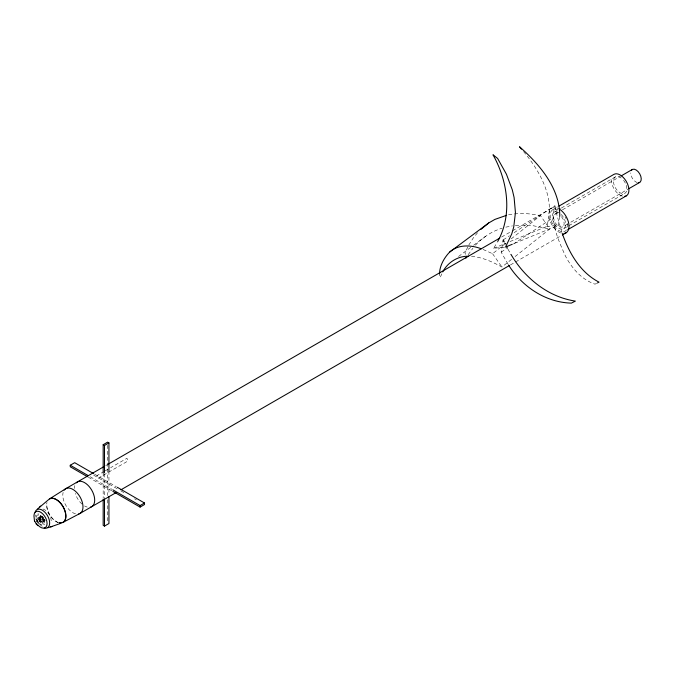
<?xml version="1.0" encoding="UTF-8"?>
<svg xmlns="http://www.w3.org/2000/svg" width="675" height="675" viewBox="0 0 675 675"><rect width="100%" height="100%" fill="white"/><g stroke="black" fill="none" stroke-linecap="round" stroke-linejoin="round"><path stroke-width="0.51" stroke-dasharray="3.38 2.53" d="M559.786 216.186L558.444 225.298L513.236 243.886M36.045 517.582C36.307 512.224 43.141 515.919 43.689 519.252C47.191 527.816 34.855 524.635 36.045 517.59M508.005 264.144L501.154 252.129L502.732 242.933M596.633 283.357L595.021 284.167C581.605 279.61 571.86 268.237 565.422 256.036C558.562 240.376 549.973 222.944 554.977 205.613L513.776 232.9M509.979 241.574L546.531 226.547C556.031 199.64 540.472 171.804 523.581 151.571M441.855 273.839L440.117 277.568L439.543 273.822M467.826 246.957L465.041 252.534L465.328 254.407M40.787 522.754L41.462 521.497M504.546 247.151L493.627 248.299L497.197 242.376M468.754 245.101L472.998 238.402L477.748 232.462M468.155 254.72L472.93 248.223M475.445 245.16C482.752 237.414 491.889 231.238 502.149 228.184M483.038 249.438L492.573 253.716L506.368 242.738M511.237 238.857L540.439 215.612L549.796 228.943L513.287 258.002M471.496 256.433C482.372 257.15 492.497 261.9 501.93 267.038L512.477 258.643M458.536 256.475L472.753 245.894M473.588 245.27L486.962 235.305M503.255 239.861L509.397 235.803M501.154 252.129L506.419 248.645M513.43 243.996L552.876 217.873M105.722 465.598L107.544 464.543M501.593 237.043L511.625 231.247M512.544 230.723L551.762 208.077M552.707 209.714L558.107 206.592M104.271 471.378L97.006 475.571L97.841 478.398L127.82 461.093L126.976 458.266L110.633 467.699M105.182 470.846L109.721 468.231M554.15 212.212L560.452 208.567M561.355 208.052L615.398 176.85M555.188 214L558.807 211.908M562.435 209.815L620.468 176.31M39.977 516.485L40.719 516.054M39.268 518.324L40.593 517.556M39.023 522.037L40.171 521.37L40.171 518.408A1.814 1.046 60 0 1 42.137 518.214A1.814 1.046 60 0 1 42.137 520.779A1.814 1.046 60 0 1 40.222 518.383M41.082 521.463L42.407 520.695M43.023 521.767L45.377 520.408M557.542 213.789A7.45 4.303 60 0 0 554.344 220.86A7.45 4.303 60 0 0 562.629 226.901L569.886 222.716M570.797 222.193L627.919 189.211M563.667 228.698L624.915 193.337M510.41 264.954L561.49 235.465M493.627 248.299L506.132 243.16M505.811 227.154L512.46 225.88M508.579 214.785C519.126 212.743 529.985 213.401 540.439 215.612M546.531 226.547L558.444 225.298M515.362 225.416L531.917 225.501L549.796 228.943M38.002 517.928L39.428 517.97M94.635 474.204L116.404 486.768M93.732 475.217L117.307 488.827M120.935 490.919L124.563 493.012M134.536 498.774L136.35 499.821M90.205 476.761L111.966 489.324M88.391 477.25L111.966 490.86M38.492 522.526L37.049 520.028M41.141 516.316L42.095 517.328M492.573 253.716L501.93 267.038M42.019 517.236L43.824 520.872M507.929 249.126L510.958 254.365M504.647 242.663L505.575 244.527M561.895 232.504L556.942 215.072L554.977 205.613M108.937 471.184L108.937 494.218M107.603 445.289L107.603 495.543M107.603 499.736L107.603 522.771M104.498 473.74L104.498 497.829M103.174 472.972L103.174 498.108M561.212 214.481A9.518 5.493 60 0 1 563.802 228.614A9.518 5.493 60 0 1 552.724 219.966A9.518 5.493 60 0 1 558.908 212.684M626.257 185.33A9.518 5.493 60 0 1 621.515 193.489A9.518 5.493 60 0 1 613.423 180.984A9.518 5.493 60 0 1 621.894 178.588M623.523 180.301A9.518 5.493 60 0 1 625.987 184.57M561.541 216.709A7.45 4.303 60 0 1 562.629 226.901M566.502 229.905A12.403 7.163 60 0 1 551.315 221.13A12.403 7.163 60 0 1 558.908 210.33M565.11 216.869A12.403 7.163 60 0 1 566.198 219.038M567.548 223.678A12.403 7.163 60 0 1 567.38 227.964M560.663 232.959A14.293 8.252 60 0 1 548.842 215.662A14.293 8.252 60 0 1 558.908 208.786M87.202 507.077A14.293 8.252 60 0 1 84.586 505.963M81.979 504.056A14.293 8.252 60 0 1 75.254 493.374M74.486 488.464A14.293 8.252 60 0 1 74.832 485.646M622.426 196.189A12.403 7.163 60 0 1 611.685 177.584M637.343 182.621A7.45 4.303 60 0 1 630.712 172.91M75.507 513.835A14.293 8.252 60 0 1 63.129 492.396M58.042 522.442A13.542 7.822 60 0 1 46.946 503.221M58.691 522.728A13.534 7.813 60 0 1 46.972 502.436M38.534 523.977A10.496 6.058 60 0 1 35.817 519.269M42.247 526.272A9.281 5.358 60 0 1 35.682 514.907M44.651 524.88A9.281 5.358 60 0 1 38.095 513.515M42.955 509.009A9.281 5.358 60 0 1 50.988 522.923M44.651 519.801A3.054 1.763 60 0 1 42.491 516.063M44.331 519.252A3.054 1.763 60 0 1 42.432 521.286A3.054 1.763 60 0 1 40.095 517.236A3.054 1.763 60 0 1 42.803 516.611M43.327 517.16A3.054 1.763 60 0 1 43.774 517.809M40.196 517.05L39.926 517.295A2.303 1.325 60 0 0 39.918 519.227L40.551 520.298A2.514 1.451 60 0 0 42.28 521.294L42.913 520.948A2.303 1.325 60 0 0 42.913 519.024L42.28 517.953A2.514 1.451 60 0 0 40.551 516.957L40.196 517.05M38.897 519.151A1.814 1.046 60 0 0 40.812 521.539A1.814 1.046 60 0 0 40.812 518.982A1.814 1.046 60 0 0 38.897 519.151M39.007 517.683A3.527 2.033 60 0 0 42.744 522.34A3.527 2.033 60 0 0 42.744 517.354A3.527 2.033 60 0 0 39.007 517.683M39.344 517.877A3.054 1.763 60 0 0 42.576 521.902A3.054 1.763 60 0 0 42.576 517.59A3.054 1.763 60 0 0 39.344 517.877M36.982 519.379A2.886 1.662 60 0 0 40.044 523.184A2.886 1.662 60 0 0 40.044 519.109A2.886 1.662 60 0 0 36.982 519.379M38.686 519.033A2.101 1.215 60 0 0 40.922 521.809A2.101 1.215 60 0 0 40.922 518.83A2.101 1.215 60 0 0 38.686 519.033"/><path stroke-width="1.01" d="M559.786 216.186C559.786 188.013 539.57 164.354 519.505 146.737L521.539 149.158M502.909 241.912L503.255 239.861L504.183 241.726M497.703 241.523C512.713 214.456 507.642 180.841 492.995 154.769L497.627 158.456L506.419 174.184L512.283 189.793L514.097 197.488L515.438 212.541L513.742 226.969L511.751 233.896L505.541 247.05L512.274 244.282M442.724 271.966C447.635 262.44 457.734 255.96 468.551 256.222M465.902 258.154L467.032 256.433M506.571 215.325L494.91 219.4L488.725 222.944L449.634 252.096C444.116 257.85 439.611 265.815 439.543 273.822M480.752 229.517L488.725 222.944M37.344 509.153L49.452 498.909A13.534 7.813 60 0 1 64.285 509.355A13.534 7.813 60 0 1 59.484 522.897M39.352 507.288L40.669 506.064M449.634 252.096C458.156 244.24 471.023 244.865 481.208 248.754M103.174 472.972L103.174 444.707L107.603 442.142L108.937 442.91L108.937 471.184M87.48 476.727L70.251 466.779L70.251 465.244L74.689 462.687L93.732 473.681M103.174 444.707L104.498 445.475L108.937 442.91M103.899 466.653L65.745 488.675L49.604 498.859A13.542 7.822 60 0 1 63.146 506.68A13.542 7.822 60 0 1 63.146 522.315L80.038 513.43L116.362 492.455M108.456 464.02L499.77 238.098M559.01 206.069L613.955 174.352A12.403 7.163 60 0 1 627.109 182.942A12.403 7.163 60 0 1 624.544 196.391M621.38 175.787L632.256 169.501M628.83 188.688L639.706 182.41M567.81 229.635L626.358 195.834M120.926 489.822L509.498 265.477M562.402 234.934L566.055 232.833M103.174 499.154L103.174 525.327L104.498 526.095L108.937 523.538L108.937 496.311M112.877 489.847L140.079 505.558L144.509 503.002L144.509 504.537L140.079 507.094L112.877 491.383M597.434 282.96L599.046 282.15C580.12 272.464 569.025 252.771 562.224 233.39M60.379 523.454L50.684 526.905M48.052 527.707L52.397 526.373M117.307 487.291L144.509 503.002M70.251 465.244L88.391 475.715M37.741 524.956A9.281 5.358 60 0 0 46.803 525.496A9.281 5.358 60 0 0 41.47 512.747A9.281 5.358 60 0 0 33.961 515.903L34.459 520.948L37.682 525.656M36.07 523.834L36.399 524.306M508.562 265.022C522.028 286.563 545.518 302.468 571.362 303.109L575.395 301.101C547.906 297 524.694 277.923 510.958 254.365M506.495 246.392L507.423 248.257M34.459 520.948L34.712 521.471M140.079 505.558L140.079 507.094M104.498 445.475L104.498 472.694M104.498 498.876L104.498 526.095M631.42 170.277A7.45 4.303 60 0 1 639.706 173.804A7.45 4.303 60 0 1 638.617 182.739M76.309 482.827A14.293 8.252 60 0 1 91.733 490.177A14.293 8.252 60 0 1 90.383 507.203M559.567 209.191A14.293 8.252 60 0 1 568.747 223.484A14.293 8.252 60 0 1 563.962 233.474M64.142 490.168A14.293 8.252 60 0 1 79.718 496.395A14.293 8.252 60 0 1 78.688 513.953M61.163 522.931A13.542 7.822 60 0 1 59.645 522.872M35.075 512.333A10.496 6.058 60 0 1 47.495 515.666A10.496 6.058 60 0 1 44.17 528.086"/></g></svg>
